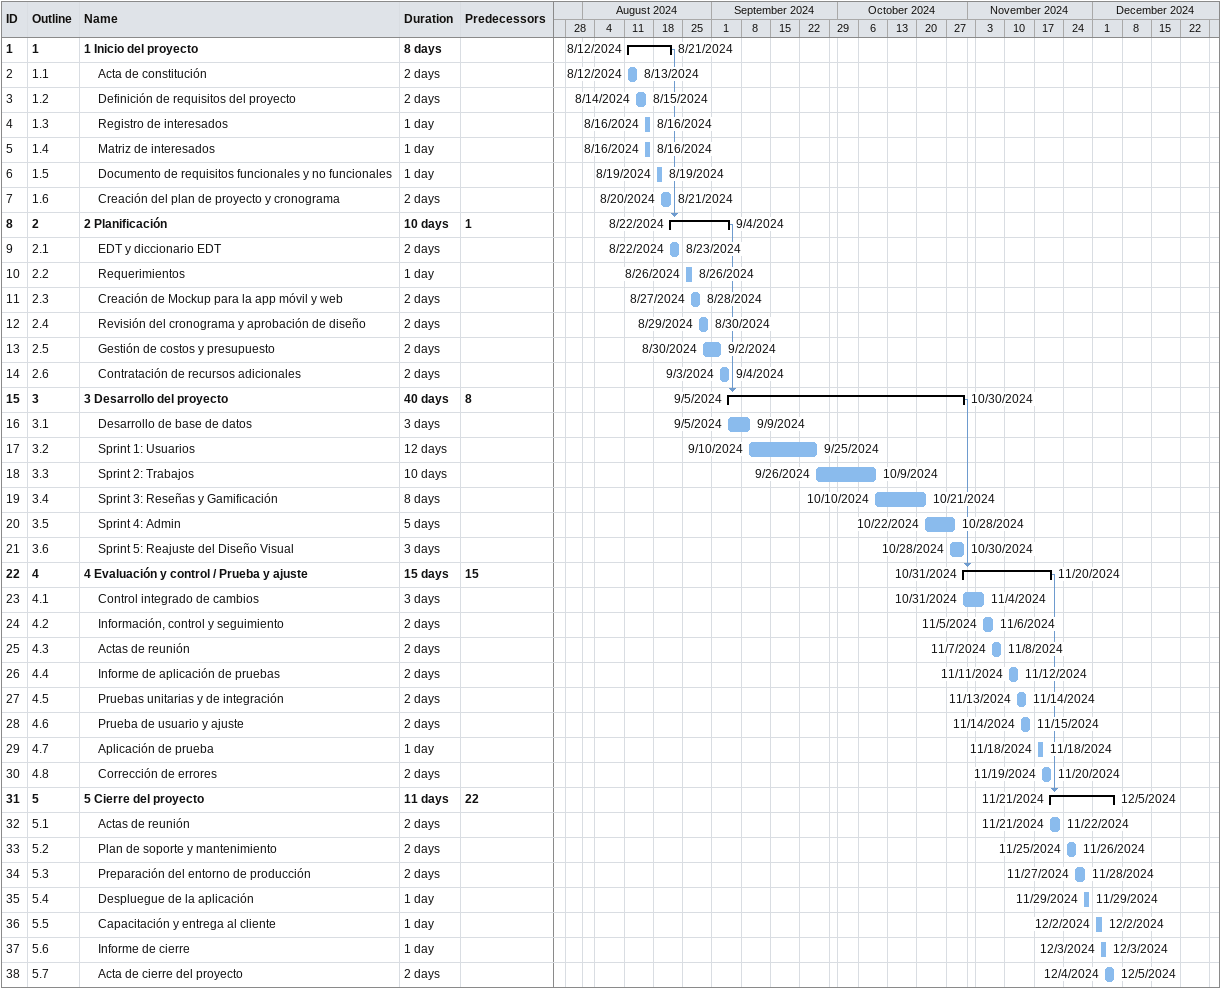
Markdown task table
| ID | WBS | Task | Duration | Start | Finish | Predecessors |
|---|---|---|---|---|---|---|
| 1 | 1 | **1 Inicio del proyecto** | 8d | 2024-08-12 | 2024-08-21 |  |
| 2 | 1.1 | Acta de constitución | 2d | 2024-08-12 | 2024-08-13 |  |
| 3 | 1.2 | Definición de requisitos del proyecto | 2d | 2024-08-14 | 2024-08-15 |  |
| 4 | 1.3 | Registro de interesados | 1d | 2024-08-16 | 2024-08-16 |  |
| 5 | 1.4 | Matriz de interesados | 1d | 2024-08-16 | 2024-08-16 |  |
| 6 | 1.5 | Documento de requisitos funcionales y no funcionales | 1d | 2024-08-19 | 2024-08-19 |  |
| 7 | 1.6 | Creación del plan de proyecto y cronograma | 2d | 2024-08-20 | 2024-08-21 |  |
| 8 | 2 | **2 Planificación** | 10d | 2024-08-22 | 2024-09-04 | 1 |
| 9 | 2.1 | EDT y diccionario EDT | 2d | 2024-08-22 | 2024-08-23 |  |
| 10 | 2.2 | Requerimientos | 1d | 2024-08-26 | 2024-08-26 |  |
| 11 | 2.3 | Creación de Mockup para la app móvil y web | 2d | 2024-08-27 | 2024-08-28 |  |
| 12 | 2.4 | Revisión del cronograma y aprobación de diseño | 2d | 2024-08-29 | 2024-08-30 |  |
| 13 | 2.5 | Gestión de costos y presupuesto | 2d | 2024-08-30 | 2024-09-02 |  |
| 14 | 2.6 | Contratación de recursos adicionales | 2d | 2024-09-03 | 2024-09-04 |  |
| 15 | 3 | **3 Desarrollo del proyecto** | 40d | 2024-09-05 | 2024-10-30 | 8 |
| 16 | 3.1 | Desarrollo de base de datos | 3d | 2024-09-05 | 2024-09-09 |  |
| 17 | 3.2 | Sprint 1: Usuarios | 12d | 2024-09-10 | 2024-09-25 |  |
| 18 | 3.3 | Sprint 2: Trabajos | 10d | 2024-09-26 | 2024-10-09 |  |
| 19 | 3.4 | Sprint 3: Reseñas y Gamificación | 8d | 2024-10-10 | 2024-10-21 |  |
| 20 | 3.5 | Sprint 4: Admin | 5d | 2024-10-22 | 2024-10-28 |  |
| 21 | 3.6 | Sprint 5: Reajuste del Diseño Visual | 3d | 2024-10-28 | 2024-10-30 |  |
| 22 | 4 | **4 Evaluación y control / Prueba y ajuste** | 15d | 2024-10-31 | 2024-11-20 | 15 |
| 23 | 4.1 | Control integrado de cambios | 3d | 2024-10-31 | 2024-11-04 |  |
| 24 | 4.2 | Información, control y seguimiento | 2d | 2024-11-05 | 2024-11-06 |  |
| 25 | 4.3 | Actas de reunión | 2d | 2024-11-07 | 2024-11-08 |  |
| 26 | 4.4 | Informe de aplicación de pruebas | 2d | 2024-11-11 | 2024-11-12 |  |
| 27 | 4.5 | Pruebas unitarias y de integración | 2d | 2024-11-13 | 2024-11-14 |  |
| 28 | 4.6 | Prueba de usuario y ajuste | 2d | 2024-11-14 | 2024-11-15 |  |
| 29 | 4.7 | Aplicación de prueba | 1d | 2024-11-18 | 2024-11-18 |  |
| 30 | 4.8 | Corrección de errores | 2d | 2024-11-19 | 2024-11-20 |  |
| 31 | 5 | **5 Cierre del proyecto** | 11d | 2024-11-21 | 2024-12-05 | 22 |
| 32 | 5.1 | Actas de reunión | 2d | 2024-11-21 | 2024-11-22 |  |
| 33 | 5.2 | Plan de soporte y mantenimiento | 2d | 2024-11-25 | 2024-11-26 |  |
| 34 | 5.3 | Preparación del entorno de producción | 2d | 2024-11-27 | 2024-11-28 |  |
| 35 | 5.4 | Despluegue de la aplicación | 1d | 2024-11-29 | 2024-11-29 |  |
| 36 | 5.5 | Capacitación y entrega al cliente | 1d | 2024-12-02 | 2024-12-02 |  |
| 37 | 5.6 | Informe de cierre | 1d | 2024-12-03 | 2024-12-03 |  |
| 38 | 5.7 | Acta de cierre del proyecto | 2d | 2024-12-04 | 2024-12-05 |  |
